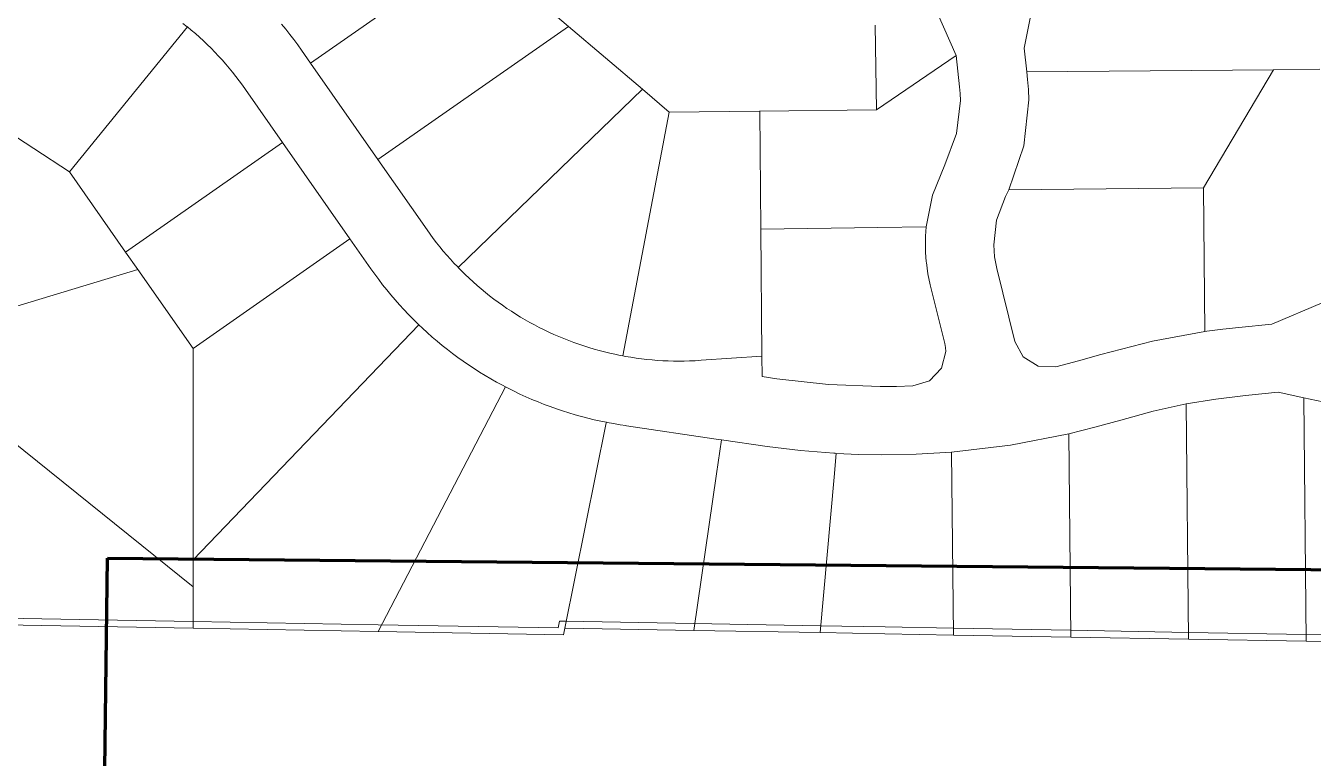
# Model space of a CAD drawing. Header units: feet. Extents: x 865220 to 2774701, y -2240498 to 961524.
# Drawn here: x 2765788 to 2766730, y 957301 to 957837 of the extents above; entities that cross this region are included whole.
import ezdxf
from ezdxf.lldxf.tags import DXFTag

# ---------------------------------------------------------------- set-up
doc = ezdxf.new("R2010")
doc.units = ezdxf.units.FT
doc.header["$LTSCALE"] = 0.015
doc.header["$MEASUREMENT"] = 0
for name, color, linetype, lineweight in [('F1', 112, 'F1', 5), ('Parcels', 7, 'Continuous', 0), ('Route_3_PSAs', 1, 'Continuous', 100)]:
    doc.layers.add(name, color=color, linetype=linetype, lineweight=lineweight)
doc.styles.add('Line', font='txt.shx', dxfattribs={"height": 3})
tags = doc.linetypes.add('F1', pattern='A,15,-5,["F1",Line,S=1.5,R=0,X=0,Y=-1.5],-12', length=32).pattern_tags.tags
tags[6] = DXFTag(74, 10)

msp = doc.modelspace()

# ---------------------------------------------------------------- linework, layer by layer
at = {"layer": 'F1', "lineweight": 5, "ltscale": 100, "flags": 128}
msp.add_lwpolyline([(2762748.33, 957374.81), (2762960.37, 957419), (2762983.49, 957423.51), (2763006.68, 957427.66), (2763029.92, 957431.45), (2763053.23, 957434.87), (2763076.58, 957437.93), (2763099.98, 957440.63), (2763123.42, 957442.95), (2763146.89, 957444.92), (2763170.4, 957446.51), (2763193.92, 957447.74), (2763217.46, 957448.6), (2763241.01, 957449.09), (2763264.56, 957449.21), (2763288.09, 957448.96), (2763898.42, 957437.84), (2763911.65, 957437.59), (2764110.47, 957433.97), (2764258.82, 957431.26), (2764344.8, 957429.7), (2764430.77, 957428.13), (2764613.84, 957424.79), (2764650.81, 957424.12), (2764872.03, 957420.08), (2765091.05, 957416.09), (2765115.56, 957415.64), (2765165.75, 957414.74), (2765179.39, 957414.5), (2765198.72, 957414.15), (2765220.29, 957413.77), (2765320.9, 957411.97), (2765350.61, 957411.44), (2765465.5, 957409.39), (2765557.35, 957407.74), (2765675.45, 957405.63), (2765910.62, 957401.43), (2766045.82, 957399.01), (2766177.34, 957396.66), (2766178.33, 957401.65), (2766182.9, 957401.56), (2766276.74, 957399.88), (2766369.02, 957398.24), (2766416.48, 957397.39), (2766466.57, 957396.49), (2766552.35, 957394.96), (2766638.35, 957393.42), (2766724.36, 957391.88), (2766738.36, 957391.63), (2766810.37, 957390.35), (2766896.38, 957388.81), (2766982.39, 957387.27), (2767065.39, 957385.79), (2767068.4, 957385.73), (2767154.41, 957384.2), (2767240.41, 957382.66), (2767439.22, 957379.1), (2767558.76, 957376.97), (2767714.92, 957374.18), (2767900.28, 957370.86), (2767999.75, 957369.08), (2768000.51, 957006.08), (2768000.79, 956873.04), (2768000.26, 956779.98), (2767999.2, 956770.45), (2767998.88, 956761.04), (2767996.64, 956751.79), (2767993.37, 956744.46)], dxfattribs=at)
at = {"layer": 'Parcels', "lineweight": 5}
for p, q in [((2766468.43, 957815.42), (2766425.37, 957913.5)), ((2766117.3, 957894.41), (2765996.35, 957809.91)), ((2766117.3, 957894.41), (2766184.95, 957836.78)), ((2766531.87, 957889.5), (2766518.14, 957820.78)), ((2765820.15, 957730.4), (2765906.28, 957836.39)), ((2765906.28, 957836.39), (2765820.15, 957730.4)), ((2765906.16, 957836.49), (2765903.09, 957838.94)), ((2765906.28, 957836.39), (2765906.16, 957836.49)), ((2765909.18, 957833.99), (2765906.28, 957836.39)), ((2765975.22, 957838.33), (2765978.26, 957834.62)), ((2766045.6, 957739.42), (2766184.95, 957836.78)), ((2766184.95, 957836.78), (2766184.95, 957836.78)), ((2766239, 957790.74), (2766184.95, 957836.78)), ((2766410.16, 957775.81), (2766409.31, 957837.69)), ((2765912.17, 957831.44), (2765909.18, 957833.99)), ((2765915.1, 957828.83), (2765912.17, 957831.44)), ((2765918, 957826.18), (2765915.1, 957828.83)), ((2765920.84, 957823.47), (2765918, 957826.18)), ((2765978.26, 957834.62), (2765981.25, 957830.87)), ((2765981.25, 957830.87), (2765984.17, 957827.06)), ((2765984.17, 957827.06), (2765987.02, 957823.19)), ((2765923.64, 957820.72), (2765920.84, 957823.47)), ((2765926.39, 957817.91), (2765923.64, 957820.72)), ((2765929.09, 957815.06), (2765926.39, 957817.91)), ((2765987.02, 957823.19), (2765989.8, 957819.28)), ((2765989.8, 957819.28), (2765996.35, 957809.91)), ((2766518.14, 957820.78), (2766520.03, 957803.4)), ((2765931.74, 957812.17), (2765929.09, 957815.06)), ((2765934.34, 957809.22), (2765931.74, 957812.17)), ((2765936.88, 957806.23), (2765934.34, 957809.22)), ((2765996.35, 957809.91), (2766045.6, 957739.42)), ((2766410.16, 957775.81), (2766468.43, 957815.42)), ((2766468.43, 957815.42), (2766468.43, 957815.42)), ((2766470.92, 957792.54), (2766468.43, 957815.42)), ((2765820.15, 957730.4), (2765713.11, 957799.99)), ((2765939.38, 957803.2), (2765936.88, 957806.23)), ((2765941.82, 957800.13), (2765939.38, 957803.2)), ((2765944.21, 957797.01), (2765941.82, 957800.13)), ((2766700.45, 957805.03), (2766520.03, 957803.4)), ((2766520.03, 957803.4), (2766520.62, 957797.94)), ((2766520.62, 957797.94), (2766521.24, 957790.48)), ((2766649.28, 957718.58), (2766700.45, 957805.03)), ((2766700.45, 957805.03), (2766649.28, 957718.58)), ((2766700.45, 957805.03), (2766734.48, 957805.34)), ((2765946.54, 957793.85), (2765944.21, 957797.01)), ((2765948.82, 957790.65), (2765946.54, 957793.85)), ((2765975.93, 957751.85), (2765948.82, 957790.65)), ((2765948.82, 957790.65), (2765948.82, 957790.65)), ((2766239, 957790.74), (2766104.37, 957660.31)), ((2766258.61, 957774.03), (2766239, 957790.74)), ((2766239, 957790.74), (2766258.61, 957774.03)), ((2766239, 957790.74), (2766239, 957790.74)), ((2766471.33, 957787.56), (2766470.92, 957792.54)), ((2766521.24, 957790.48), (2766521.49, 957782.99)), ((2766468.72, 957758.3), (2766471.5, 957782.57)), ((2766471.5, 957782.57), (2766471.33, 957787.56)), ((2766521.49, 957782.99), (2766517.95, 957749.32)), ((2766224.81, 957595.68), (2766258.61, 957774.03)), ((2766258.61, 957774.03), (2766224.81, 957595.68)), ((2766324.67, 957774.64), (2766258.61, 957774.03)), ((2766258.61, 957774.03), (2766258.61, 957774.03)), ((2766324.67, 957774.64), (2766324.77, 957774.64)), ((2766324.77, 957774.64), (2766410.06, 957775.8)), ((2766324.77, 957774.64), (2766325.55, 957688.35)), ((2766325.55, 957688.35), (2766324.77, 957774.64)), ((2766410.16, 957775.81), (2766410.06, 957775.8)), ((2766410.06, 957775.8), (2766410.16, 957775.81)), ((2765861.18, 957671.67), (2765975.93, 957751.85)), ((2765975.93, 957751.85), (2765861.18, 957671.67)), ((2766025.18, 957681.36), (2765975.93, 957751.85)), ((2766460.13, 957735.42), (2766468.72, 957758.3)), ((2766517.95, 957749.32), (2766506.95, 957717.29)), ((2766045.6, 957739.42), (2766081.53, 957688)), ((2766451.16, 957713.36), (2766460.13, 957735.42)), ((2765820.15, 957730.4), (2765820.15, 957730.4)), ((2765820.15, 957730.4), (2765861.18, 957671.67)), ((2766446.53, 957690), (2766451.16, 957713.36)), ((2766505.71, 957714.76), (2766504.43, 957712.26)), ((2766506.95, 957717.29), (2766505.71, 957714.76)), ((2766649.28, 957718.58), (2766506.95, 957717.29)), ((2766649.28, 957718.58), (2766649.28, 957718.58)), ((2766650.22, 957613.48), (2766649.28, 957718.58)), ((2766504.43, 957712.26), (2766497.99, 957695.1)), ((2766497.99, 957695.1), (2766495.9, 957676.89)), ((2766081.53, 957688), (2766083.81, 957684.8)), ((2766083.81, 957684.8), (2766086.14, 957681.64)), ((2766411.26, 957689.52), (2766325.55, 957688.35)), ((2766325.55, 957688.35), (2766326.39, 957595.62)), ((2766326.39, 957595.62), (2766325.55, 957688.35)), ((2766325.55, 957688.35), (2766325.55, 957688.35)), ((2766446.53, 957690), (2766411.26, 957689.52)), ((2766446.04, 957683.25), (2766446.53, 957690)), ((2766446.53, 957690), (2766446.53, 957690)), ((2765910.43, 957601.18), (2766025.18, 957681.36)), ((2766025.18, 957681.36), (2765910.43, 957601.18)), ((2766025.18, 957681.36), (2766025.18, 957681.36)), ((2766040.55, 957659.36), (2766025.18, 957681.36)), ((2766086.14, 957681.64), (2766088.53, 957678.52)), ((2766088.53, 957678.52), (2766090.97, 957675.45)), ((2766090.97, 957675.45), (2766093.46, 957672.41)), ((2766445.91, 957676.47), (2766446.04, 957683.25)), ((2766446.03, 957671.97), (2766445.91, 957676.47)), ((2766495.9, 957676.89), (2766496.49, 957668.16)), ((2765870.11, 957658.9), (2765861.18, 957671.67)), ((2765861.18, 957671.67), (2765870.11, 957658.9)), ((2766093.46, 957672.41), (2766096.01, 957669.43)), ((2766096.01, 957669.43), (2766098.61, 957666.48)), ((2766098.61, 957666.48), (2766101.26, 957663.58)), ((2766446.31, 957667.48), (2766446.03, 957671.97)), ((2766446.36, 957666.86), (2766446.31, 957667.48)), ((2766446.46, 957665.73), (2766446.36, 957666.86)), ((2766446.58, 957664.59), (2766446.46, 957665.73)), ((2766496.49, 957668.16), (2766498.08, 957659.56)), ((2765870.11, 957658.9), (2765747.39, 957621.72)), ((2765910.43, 957601.18), (2765870.11, 957658.9)), ((2765870.11, 957658.9), (2765910.43, 957601.18)), ((2766043.33, 957655.45), (2766040.55, 957659.36)), ((2766101.26, 957663.58), (2766103.96, 957660.73)), ((2766103.96, 957660.73), (2766104.37, 957660.31)), ((2766104.37, 957660.31), (2766106.71, 957657.93)), ((2766106.71, 957657.93), (2766109.5, 957655.17)), ((2766446.64, 957663.98), (2766446.58, 957664.59)), ((2766447.82, 957655.74), (2766446.64, 957663.98)), ((2766498.08, 957659.56), (2766511.25, 957606.16)), ((2766046.18, 957651.59), (2766043.33, 957655.45)), ((2766049.1, 957647.78), (2766046.18, 957651.59)), ((2766052.08, 957644.02), (2766049.1, 957647.78)), ((2766109.5, 957655.17), (2766112.35, 957652.47)), ((2766112.35, 957652.47), (2766115.24, 957649.81)), ((2766115.24, 957649.81), (2766118.18, 957647.21)), ((2766118.18, 957647.21), (2766121.16, 957644.66)), ((2766449.54, 957647.59), (2766447.82, 957655.74)), ((2766460.12, 957604.69), (2766449.54, 957647.59)), ((2766055.13, 957640.32), (2766052.08, 957644.02)), ((2766058.24, 957636.66), (2766055.13, 957640.32)), ((2766121.16, 957644.66), (2766124.19, 957642.15)), ((2766124.19, 957642.15), (2766127.26, 957639.71)), ((2766127.26, 957639.71), (2766130.37, 957637.31)), ((2766130.37, 957637.31), (2766133.53, 957634.98)), ((2766061.42, 957633.07), (2766058.24, 957636.66)), ((2766064.66, 957629.53), (2766061.42, 957633.07)), ((2766067.96, 957626.04), (2766064.66, 957629.53)), ((2766133.53, 957634.98), (2766136.72, 957632.69)), ((2766136.72, 957632.69), (2766139.96, 957630.46)), ((2766139.96, 957630.46), (2766143.23, 957628.29)), ((2766143.23, 957628.29), (2766146.54, 957626.18)), ((2766699.24, 957618.82), (2766736.02, 957634.43)), ((2765910.51, 957446.52), (2766075.55, 957618.48)), ((2766071.32, 957622.61), (2766067.96, 957626.04)), ((2766074.74, 957619.25), (2766071.32, 957622.61)), ((2766075.55, 957618.48), (2766074.74, 957619.25)), ((2766078.22, 957615.94), (2766075.55, 957618.48)), ((2766075.55, 957618.48), (2766075.55, 957618.48)), ((2766146.54, 957626.18), (2766149.88, 957624.13)), ((2766149.88, 957624.13), (2766153.26, 957622.13)), ((2766153.26, 957622.13), (2766156.68, 957620.19)), ((2766156.68, 957620.19), (2766160.13, 957618.32)), ((2766160.13, 957618.32), (2766163.61, 957616.5)), ((2766675.25, 957616.5), (2766699.24, 957618.82)), ((2766081.75, 957612.69), (2766078.22, 957615.94)), ((2766085.34, 957609.51), (2766081.75, 957612.69)), ((2766088.99, 957606.39), (2766085.34, 957609.51)), ((2766163.61, 957616.5), (2766167.12, 957614.74)), ((2766167.12, 957614.74), (2766170.66, 957613.05)), ((2766170.66, 957613.05), (2766174.23, 957611.42)), ((2766174.23, 957611.42), (2766177.83, 957609.85)), ((2766177.83, 957609.85), (2766181.46, 957608.34)), ((2766611.97, 957606.48), (2766650.22, 957613.48)), ((2766650.22, 957613.48), (2766651.69, 957613.69)), ((2766650.22, 957613.48), (2766650.22, 957613.48)), ((2766651.69, 957613.69), (2766663.46, 957615.23)), ((2766663.46, 957615.23), (2766675.25, 957616.5)), ((2765910.43, 957601.18), (2765910.43, 957601.18)), ((2765910.43, 957601.18), (2765910.51, 957446.52)), ((2766092.69, 957603.33), (2766088.99, 957606.39)), ((2766096.44, 957600.34), (2766092.69, 957603.33)), ((2766100.25, 957597.42), (2766096.44, 957600.34)), ((2766181.46, 957608.34), (2766185.11, 957606.9)), ((2766185.11, 957606.9), (2766188.79, 957605.52)), ((2766188.79, 957605.52), (2766192.49, 957604.21)), ((2766192.49, 957604.21), (2766196.21, 957602.96)), ((2766196.21, 957602.96), (2766199.95, 957601.77)), ((2766199.95, 957601.77), (2766203.72, 957600.65)), ((2766203.72, 957600.65), (2766207.5, 957599.6)), ((2766207.5, 957599.6), (2766211.3, 957598.61)), ((2766460.65, 957601.82), (2766460.12, 957604.69)), ((2766460.85, 957598.91), (2766460.65, 957601.82)), ((2766511.25, 957606.16), (2766517.43, 957594.89)), ((2766574.34, 957596.66), (2766611.97, 957606.48)), ((2766104.1, 957594.56), (2766100.25, 957597.42)), ((2766108, 957591.77), (2766104.1, 957594.56)), ((2766111.96, 957589.05), (2766108, 957591.77)), ((2766211.3, 957598.61), (2766215.12, 957597.69)), ((2766215.12, 957597.69), (2766218.95, 957596.84)), ((2766218.95, 957596.84), (2766222.8, 957596.05)), ((2766222.8, 957596.05), (2766224.81, 957595.68)), ((2766224.81, 957595.68), (2766226.66, 957595.33)), ((2766226.66, 957595.33), (2766230.53, 957594.68)), ((2766230.53, 957594.68), (2766234.41, 957594.1)), ((2766234.41, 957594.1), (2766238.31, 957593.58)), ((2766238.31, 957593.58), (2766242.21, 957593.13)), ((2766242.21, 957593.13), (2766246.11, 957592.75)), ((2766246.11, 957592.75), (2766250.03, 957592.44)), ((2766250.03, 957592.44), (2766253.95, 957592.19)), ((2766253.95, 957592.19), (2766257.87, 957592.02)), ((2766257.87, 957592.02), (2766261.8, 957591.91)), ((2766261.8, 957591.91), (2766265.72, 957591.87)), ((2766265.72, 957591.87), (2766269.65, 957591.9)), ((2766269.65, 957591.9), (2766273.57, 957592)), ((2766273.57, 957592), (2766277.5, 957592.17)), ((2766277.5, 957592.17), (2766281.98, 957592.45)), ((2766281.98, 957592.45), (2766326.33, 957595.61)), ((2766326.33, 957595.61), (2766326.39, 957595.62)), ((2766326.39, 957595.62), (2766326.53, 957580.52)), ((2766326.39, 957595.62), (2766326.39, 957595.62)), ((2766457.72, 957586.6), (2766460.85, 957598.91)), ((2766517.43, 957594.89), (2766528.38, 957588.19)), ((2766541.22, 957587.8), (2766557.85, 957591.97)), ((2766557.85, 957591.97), (2766574.34, 957596.66)), ((2766115.96, 957586.39), (2766111.96, 957589.05)), ((2766120, 957583.81), (2766115.96, 957586.39)), ((2766124.09, 957581.3), (2766120, 957583.81)), ((2766128.22, 957578.86), (2766124.09, 957581.3)), ((2766326.53, 957580.52), (2766337.33, 957578.96)), ((2766448.95, 957577.42), (2766457.72, 957586.6)), ((2766528.38, 957588.19), (2766541.22, 957587.8)), ((2766045.73, 957394.01), (2766138.94, 957572.98)), ((2766132.4, 957576.49), (2766128.22, 957578.86)), ((2766136.61, 957574.2), (2766132.4, 957576.49)), ((2766138.94, 957572.98), (2766136.61, 957574.2)), ((2766138.94, 957572.98), (2766138.94, 957572.98)), ((2766140.87, 957571.98), (2766138.94, 957572.98)), ((2766145.16, 957569.83), (2766140.87, 957571.98)), ((2766337.33, 957578.96), (2766375.01, 957574.84)), ((2766375.01, 957574.84), (2766412.88, 957573.33)), ((2766412.88, 957573.33), (2766412.93, 957573.33)), ((2766412.93, 957573.33), (2766424.87, 957573.4)), ((2766424.87, 957573.4), (2766436.8, 957573.72)), ((2766436.8, 957573.72), (2766448.95, 957577.42)), ((2765910.52, 957426.78), (2765736.66, 957566.65)), ((2766149.49, 957567.76), (2766145.16, 957569.83)), ((2766153.85, 957565.77), (2766149.49, 957567.76)), ((2766158.25, 957563.85), (2766153.85, 957565.77)), ((2766162.69, 957562.01), (2766158.25, 957563.85)), ((2766167.15, 957560.24), (2766162.69, 957562.01)), ((2766658.31, 957564.14), (2766636.71, 957560.53)), ((2766680.05, 957566.74), (2766658.31, 957564.14)), ((2766703.99, 957569.05), (2766680.05, 957566.74)), ((2766722.66, 957565.08), (2766703.99, 957569.05)), ((2766722.66, 957565.08), (2766722.66, 957565.08)), ((2766736.67, 957562.11), (2766722.66, 957565.08)), ((2766722.66, 957565.08), (2766724.27, 957386.88)), ((2766171.64, 957558.56), (2766167.15, 957560.24)), ((2766176.16, 957556.95), (2766171.64, 957558.56)), ((2766180.71, 957555.42), (2766176.16, 957556.95)), ((2766185.29, 957553.98), (2766180.71, 957555.42)), ((2766189.89, 957552.61), (2766185.29, 957553.98)), ((2766194.51, 957551.32), (2766189.89, 957552.61)), ((2766612.58, 957555.28), (2766588.75, 957548.78)), ((2766636.71, 957560.53), (2766612.58, 957555.28)), ((2766638.27, 957388.42), (2766636.71, 957560.53)), ((2766636.71, 957560.53), (2766638.27, 957388.42)), ((2766182.42, 957396.57), (2766212.6, 957546.83)), ((2766199.16, 957550.11), (2766194.51, 957551.32)), ((2766203.82, 957548.99), (2766199.16, 957550.11)), ((2766208.51, 957547.95), (2766203.82, 957548.99)), ((2766212.55, 957547.12), (2766208.51, 957547.95)), ((2766212.66, 957547.1), (2766212.55, 957547.12)), ((2766212.6, 957546.83), (2766212.66, 957547.1)), ((2766212.66, 957547.1), (2766212.6, 957546.83)), ((2766212.66, 957547.1), (2766212.66, 957547.1)), ((2766213.21, 957546.98), (2766212.66, 957547.1)), ((2766217.93, 957546.11), (2766213.21, 957546.98)), ((2766222.66, 957545.31), (2766217.93, 957546.11)), ((2766226.91, 957544.67), (2766222.66, 957545.31)), ((2766227.4, 957544.59), (2766226.91, 957544.67)), ((2766227.47, 957544.59), (2766227.4, 957544.59)), ((2766292.92, 957534.87), (2766227.47, 957544.59)), ((2766569.91, 957543.45), (2766550.91, 957538.73)), ((2766588.75, 957548.78), (2766569.91, 957543.45)), ((2766296.76, 957534.3), (2766292.92, 957534.87)), ((2766293.16, 957509.32), (2766296.76, 957534.3)), ((2766330.19, 957529.48), (2766296.76, 957534.3)), ((2766296.76, 957534.3), (2766296.76, 957534.3)), ((2766550.91, 957538.73), (2766508.19, 957530.48)), ((2766552.26, 957389.96), (2766550.91, 957538.73)), ((2766550.91, 957538.73), (2766552.26, 957389.96)), ((2766354.55, 957526.47), (2766330.19, 957529.48)), ((2766379.01, 957524.46), (2766354.55, 957526.47)), ((2766379.88, 957524.41), (2766379.01, 957524.46)), ((2766380.76, 957524.36), (2766379.18, 957506.85)), ((2766380.76, 957524.36), (2766379.88, 957524.41)), ((2766380.76, 957524.36), (2766380.76, 957524.36)), ((2766397.16, 957523.62), (2766380.76, 957524.36)), ((2766464.99, 957525.35), (2766439.3, 957523.79)), ((2766508.19, 957530.48), (2766464.99, 957525.35)), ((2766466.48, 957391.49), (2766464.99, 957525.35)), ((2766464.99, 957525.35), (2766466.48, 957391.49)), ((2766413.58, 957523.34), (2766397.16, 957523.62)), ((2766439.3, 957523.79), (2766413.58, 957523.34)), ((2766276.65, 957394.89), (2766293.16, 957509.32)), ((2766379.18, 957506.85), (2766368.93, 957393.24)), ((2765910.52, 957426.78), (2765910.51, 957446.52)), ((2765910.53, 957396.43), (2765910.52, 957426.78)), ((2765910.52, 957426.78), (2765910.52, 957426.78)), ((2766466.48, 957391.49), (2766466.48, 957391.49)), ((2766552.26, 957389.96), (2766552.26, 957389.96)), ((2766638.27, 957388.42), (2766638.27, 957388.42))]:
    msp.add_line(p, q, dxfattribs=at)
msp.add_lwpolyline([(2765320.81, 957406.97), (2765350.52, 957406.44), (2765465.41, 957404.39), (2765557.26, 957402.75), (2765675.36, 957400.63), (2765910.53, 957396.43), (2766045.73, 957394.01), (2766181.43, 957391.59), (2766182.42, 957396.57), (2766182.81, 957396.56), (2766276.65, 957394.89), (2766368.93, 957393.24), (2766416.39, 957392.39), (2766466.48, 957391.49), (2766552.26, 957389.96), (2766638.27, 957388.42), (2766724.27, 957386.88), (2766738.27, 957386.63)], dxfattribs=at)
at = {"layer": 'Route_3_PSAs', "ltscale": 50, "flags": 128}
msp.add_lwpolyline([(2765847.87, 957447.67), (2768617.23, 957421.73), (2768600.14, 956806.71), (2768477.79, 956145.17), (2768507.84, 955585.08), (2769992.35, 955585.08), (2769862.15, 953817.73), (2766205.47, 950780.91), (2765276.3, 950776.5), (2764380.6, 951883.97), (2763720.61, 951883.97), (2763786.15, 954650.6), (2764381.09, 954801.47), (2766461.24, 954801.47), (2766410.22, 955994.14), (2765829.65, 956000.33), (2765847.87, 957447.67)], dxfattribs=at)

doc.saveas('drawing.dxf')
